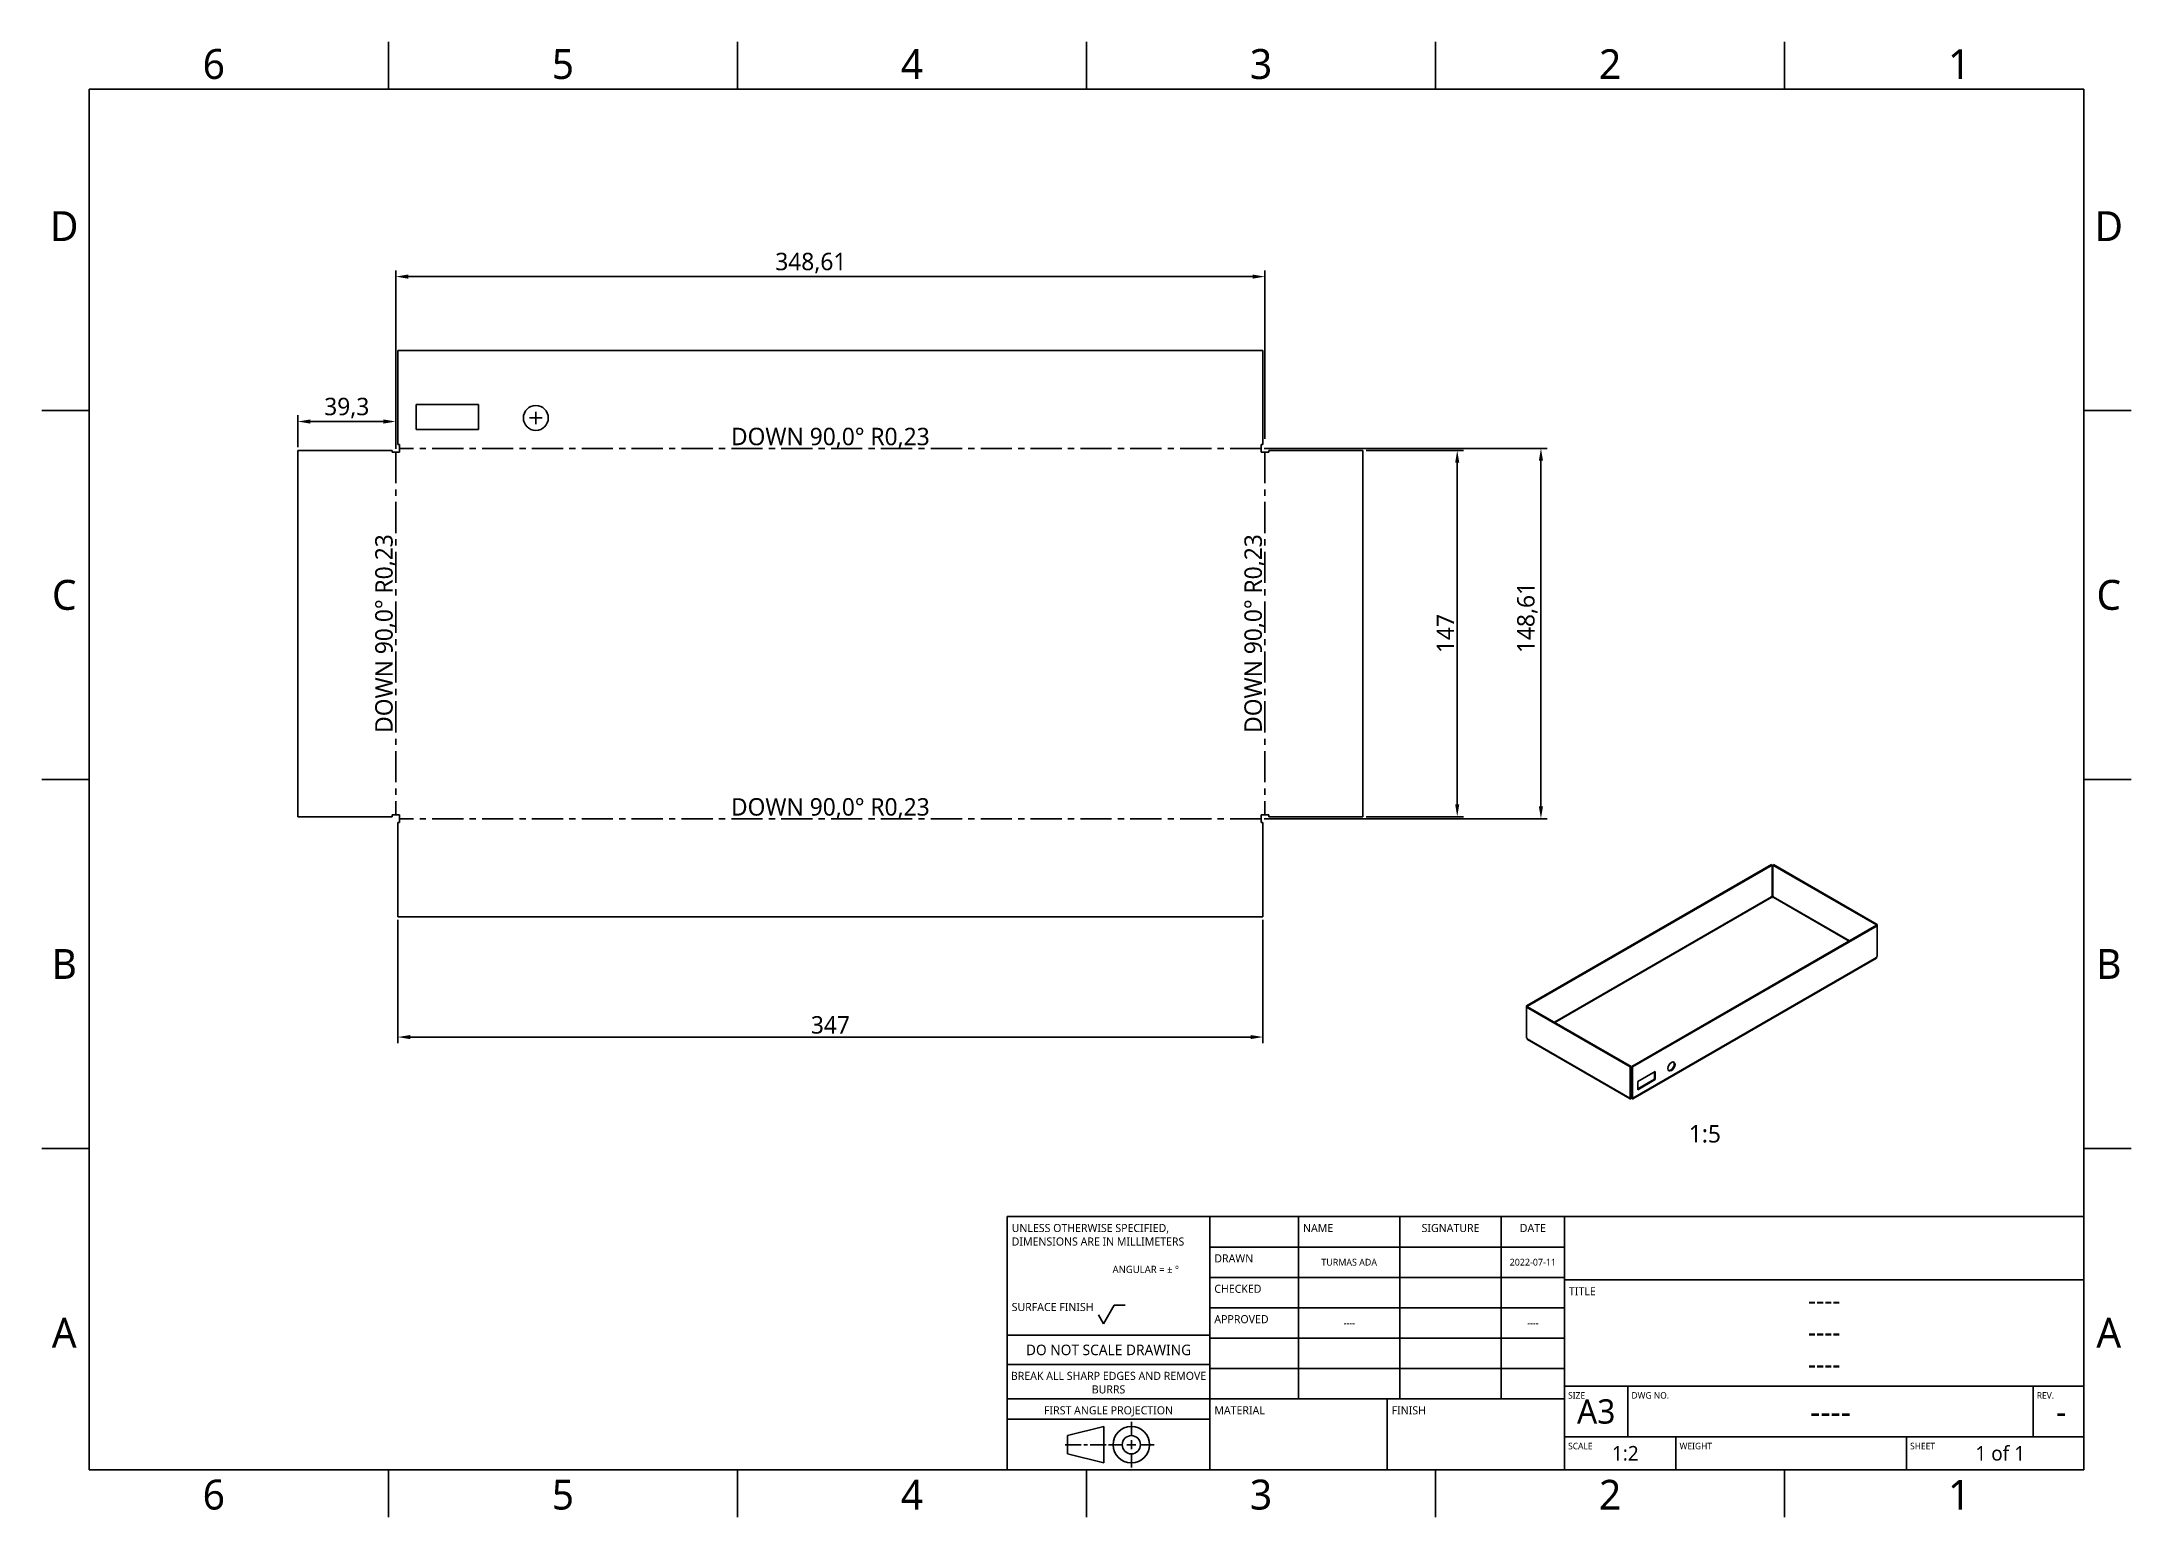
# Model space of a CAD drawing. Extents: x 1 to 420, y 0 to 296.
import ezdxf

# ---------------------------------------------------------------- set-up
doc = ezdxf.new("R2010")
doc.units = 0
doc.header["$LTSCALE"] = 12.7
doc.header["$PDMODE"] = 33
doc.header["$PDSIZE"] = 1
doc.linetypes.add('CENTER', pattern=[0.787402, 0.492126, -0.098425, 0.098425, -0.098425])
doc.layers.get('DEFPOINTS').update_dxf_attribs({"linetype": 'CONTINUOUS'})
for name, color, linetype in [('ANNOTATION_TEXT', 7, 'CONTINUOUS'), ('BORDER_FRAME', 7, 'CONTINUOUS'), ('BORDER_ZONES', 7, 'CONTINUOUS'), ('CENTERMARKS', 7, 'CONTINUOUS'), ('SHEETMETAL_BEND_LINES_DOWN', 7, 'CENTER'), ('TANGENT_LINES', 7, 'CONTINUOUS'), ('TITLE_BLOCK', 7, 'CONTINUOUS'), ('VISIBLE', 7, 'CONTINUOUS')]:
    doc.layers.add(name, color=color, linetype=linetype)
doc.styles.add('ONSHAPE-STANDARD', font='NotoSans-Regular.ttf')
doc.styles.add('ONSHAPE-STANDARD-DIMENSION', font='')
doc.styles.add('ONSHAPE-STANDARD-FIELDS', font='')
doc.styles.add('ONSHAPE-STANDARD-VIEW-LABE', font='NotoSans-Regular.ttf', dxfattribs={"height": 3.5})
doc.styles.get('ONSHAPE-STANDARD-DIMENSION').set_extended_font_data('Noto Sans')
doc.styles.get('ONSHAPE-STANDARD-FIELDS').set_extended_font_data('Noto Sans')
doc.dimstyles.new('ONSHAPE-ISO-25$0', dxfattribs={"dimtxt": 3.5, "dimasz": 2.5, "dimexe": 1.25, "dimexo": 0.625, "dimtad": 1, "dimtxsty": 'ONSHAPE-STANDARD-DIMENSION', "dimcen": 2.5, "dimclrd": 7, "dimclre": 7, "dimclrt": 7, "dimazin": 3, "dimtfac": 1, "dimtmove": 0, "dimatfit": 3})

# ---------------------------------------------------------------- blocks, each defined once
blk = doc.blocks.new('*D1')
at = {"layer": 'ANNOTATION_TEXT', "color": 7}
for p, q in [((72.39, 120.35), (72.39, 95.58)), ((245.89, 120.35), (245.89, 95.58)), ((74.89, 96.83), (243.39, 96.83))]:
    blk.add_line(p, q, dxfattribs=at)
for points in [[(74.89, 97.24), (74.89, 96.41), (72.39, 96.83)], [(243.39, 96.41), (243.39, 97.24), (245.89, 96.83)]]:
    blk.add_solid(points, dxfattribs=at)
at = {"layer": 'DEFPOINTS', "color": 0}
for p in [(72.39, 120.98), (245.89, 120.98), (245.89, 96.83)]:
    blk.add_point(p, dxfattribs=at)
at = {"layer": 'ANNOTATION_TEXT', "color": 7, "insert": (159.14, 99.25), "char_height": 3.5, "attachment_point": 5, "style": 'ONSHAPE-STANDARD-DIMENSION'}
blk.add_mtext('347', dxfattribs=at)
blk = doc.blocks.new('*D2')
at = {"layer": 'ANNOTATION_TEXT', "color": 7}
for p, q in [((266.57, 214.53), (286.09, 214.53)), ((284.84, 212.03), (284.84, 143.53)), ((266.57, 141.03), (286.09, 141.03))]:
    blk.add_line(p, q, dxfattribs=at)
for points in [[(285.26, 212.03), (284.43, 212.03), (284.84, 214.53)], [(284.43, 143.53), (285.26, 143.53), (284.84, 141.03)]]:
    blk.add_solid(points, dxfattribs=at)
at = {"layer": 'DEFPOINTS', "color": 0}
for p in [(265.94, 214.53), (265.94, 141.03), (284.84, 141.03)]:
    blk.add_point(p, dxfattribs=at)
at = {"layer": 'ANNOTATION_TEXT', "color": 7, "insert": (282.47, 177.78), "char_height": 3.5, "attachment_point": 5, "rotation": 90, "style": 'ONSHAPE-STANDARD-DIMENSION'}
blk.add_mtext('147', dxfattribs=at)
blk = doc.blocks.new('*D3')
at = {"layer": 'ANNOTATION_TEXT', "color": 7}
for p, q in [((52.33, 215.16), (52.33, 221.56)), ((69.49, 220.31), (54.83, 220.31)), ((71.99, 214.81), (71.99, 221.56))]:
    blk.add_line(p, q, dxfattribs=at)
for points in [[(54.83, 220.73), (54.83, 219.9), (52.33, 220.31)], [(69.49, 219.9), (69.49, 220.73), (71.99, 220.31)]]:
    blk.add_solid(points, dxfattribs=at)
at = {"layer": 'DEFPOINTS', "color": 0}
for p in [(52.33, 220.31), (52.33, 214.53), (71.99, 214.18)]:
    blk.add_point(p, dxfattribs=at)
at = {"layer": 'ANNOTATION_TEXT', "color": 7, "insert": (62.16, 223.02), "char_height": 3.5, "attachment_point": 5, "style": 'ONSHAPE-STANDARD-DIMENSION'}
blk.add_mtext('39,3', dxfattribs=at)
blk = doc.blocks.new('*D4')
at = {"layer": 'ANNOTATION_TEXT', "color": 7}
for p, q in [((246.16, 214.93), (302.88, 214.93)), ((301.63, 212.43), (301.63, 143.13)), ((246.16, 140.63), (302.88, 140.63))]:
    blk.add_line(p, q, dxfattribs=at)
for points in [[(302.05, 212.43), (301.21, 212.43), (301.63, 214.93)], [(301.21, 143.13), (302.05, 143.13), (301.63, 140.63)]]:
    blk.add_solid(points, dxfattribs=at)
at = {"layer": 'DEFPOINTS', "color": 0}
for p in [(245.54, 214.93), (245.54, 140.63), (301.63, 140.63)]:
    blk.add_point(p, dxfattribs=at)
at = {"layer": 'ANNOTATION_TEXT', "color": 7, "insert": (298.92, 181), "char_height": 3.5, "attachment_point": 5, "rotation": 90, "style": 'ONSHAPE-STANDARD-DIMENSION'}
blk.add_mtext('148,61', dxfattribs=at)
blk = doc.blocks.new('*D5')
at = {"layer": 'ANNOTATION_TEXT', "color": 7}
for p, q in [((71.99, 214.81), (71.99, 250.64)), ((74.49, 249.39), (243.79, 249.39)), ((246.29, 216.81), (246.29, 250.64))]:
    blk.add_line(p, q, dxfattribs=at)
for points in [[(74.49, 249.81), (74.49, 248.97), (71.99, 249.39)], [(243.79, 248.97), (243.79, 249.81), (246.29, 249.39)]]:
    blk.add_solid(points, dxfattribs=at)
at = {"layer": 'DEFPOINTS', "color": 0}
for p in [(246.29, 249.39), (71.99, 214.18), (246.29, 214.18)]:
    blk.add_point(p, dxfattribs=at)
at = {"layer": 'ANNOTATION_TEXT', "color": 7, "insert": (155.22, 252.1), "char_height": 3.5, "attachment_point": 5, "style": 'ONSHAPE-STANDARD-DIMENSION'}
blk.add_mtext('348,61', dxfattribs=at)

msp = doc.modelspace()

# ---------------------------------------------------------------- linework, layer by layer
at = {"layer": 'BORDER_FRAME'}
for p, q in [((10.5, 10), (10.5, 287)), ((10.5, 287), (410.5, 287)), ((410.5, 287), (410.5, 10)), ((410.5, 10), (10.5, 10))]:
    msp.add_line(p, q, dxfattribs=at)
at = {"layer": 'BORDER_ZONES'}
for p, q in [((70.5, 287), (70.5, 296.5)), ((140.5, 287), (140.5, 296.5)), ((210.5, 287), (210.5, 296.5)), ((280.5, 287), (280.5, 296.5)), ((350.5, 287), (350.5, 296.5)), ((10.5, 222.5), (1, 222.5)), ((410.5, 222.5), (420, 222.5)), ((10.5, 148.5), (1, 148.5)), ((410.5, 148.5), (420, 148.5)), ((10.5, 74.5), (1, 74.5)), ((410.5, 74.5), (420, 74.5)), ((70.5, 10), (70.5, 0.5)), ((140.5, 10), (140.5, 0.5)), ((210.5, 10), (210.5, 0.5)), ((280.5, 10), (280.5, 0.5)), ((350.5, 10), (350.5, 0.5))]:
    msp.add_line(p, q, dxfattribs=at)
at = {"layer": 'CENTERMARKS', "linetype": 'CONTINUOUS'}
for p, q in [((100.074, 219.7861), (100.074, 222.2861)), ((98.824, 221.0361), (101.324, 221.0361))]:
    msp.add_line(p, q, dxfattribs=at)
at = {"layer": 'SHEETMETAL_BEND_LINES_DOWN'}
for p, q in [((71.9854, 214.1841), (71.9854, 141.38)), ((245.5395, 214.9341), (72.7354, 214.9341)), ((246.2895, 214.1841), (246.2895, 141.38)), ((245.5395, 140.63), (72.7354, 140.63))]:
    msp.add_line(p, q, dxfattribs=at)
at = {"layer": 'TANGENT_LINES'}
for p, q in [((304.3199, 99.7989), (347.8825, 124.9498)), ((304.385, 99.7614), (347.9151, 124.8935)), ((363.4341, 116.0913), (348.1883, 124.8935)), ((363.4991, 116.1289), (348.2208, 124.9498)), ((320.078, 84.5652), (368.9543, 112.784)), ((319.4568, 84.5652), (298.8647, 96.4541)), ((319.5983, 84.6469), (319.4568, 84.5652)), ((319.6308, 84.6281), (319.5983, 84.6469)), ((319.6308, 84.4648), (319.6308, 84.6281)), ((319.904, 84.6281), (319.9365, 84.6469)), ((319.904, 84.6281), (319.904, 84.4648)), ((320.078, 84.5652), (319.9365, 84.6469))]:
    msp.add_line(p, q, dxfattribs=at)
at = {"layer": 'TITLE_BLOCK'}
for p, q in [((194.6, 10), (194.6, 60.8)), ((194.6, 60.8), (235.24, 60.8)), ((235.24, 10), (235.24, 60.8)), ((235.24, 60.8), (306.36, 60.8)), ((253.02, 24.224), (253.02, 60.8)), ((273.34, 24.224), (273.34, 60.8)), ((293.66, 24.224), (293.66, 60.8)), ((306.36, 10), (306.36, 60.8)), ((306.36, 60.8), (410.5, 60.8)), ((235.24, 54.704), (306.36, 54.704)), ((235.24, 48.608), (306.36, 48.608)), ((306.36, 48.1), (410.5, 48.1)), ((213.904, 39.3298), (216.0376, 43.0253)), ((216.0376, 43.0253), (218.2728, 43.0253)), ((235.24, 42.512), (306.36, 42.512)), ((212.888, 41.0896), (213.904, 39.3298)), ((194.6, 37.0256), (235.24, 37.0256)), ((235.24, 36.416), (306.36, 36.416)), ((194.6, 31.1328), (235.24, 31.1328)), ((235.24, 30.32), (306.36, 30.32)), ((306.36, 26.764), (410.5, 26.764)), ((319.06, 16.604), (319.06, 26.764)), ((400.34, 16.604), (400.34, 26.764)), ((194.6, 24.224), (235.24, 24.224)), ((235.24, 24.224), (306.36, 24.224)), ((270.8, 10), (270.8, 24.224)), ((194.6, 20.16), (235.24, 20.16)), ((214.0056, 18.697), (206.6904, 16.8682)), ((206.6904, 16.8682), (206.6904, 13.2106)), ((214.0056, 11.3818), (214.0056, 18.697)), ((219.492, 16.8682), (219.492, 19.6114)), ((209.4336, 15.0394), (206.2332, 15.0394)), ((206.6904, 13.2106), (214.0056, 11.3818)), ((210.7138, 15.0394), (209.9822, 15.0394)), ((211.2624, 15.0394), (214.4628, 15.0394)), ((217.6632, 15.0394), (214.92, 15.0394)), ((220.4064, 15.0394), (218.5776, 15.0394)), ((219.492, 15.9538), (219.492, 14.125)), ((219.492, 13.2106), (219.492, 10.4674)), ((221.3208, 15.0394), (224.064, 15.0394)), ((306.36, 16.604), (410.5, 16.604)), ((328.712, 10), (328.712, 16.604)), ((374.94, 10), (374.94, 16.604)), ((194.6, 10), (235.24, 10))]:
    msp.add_line(p, q, dxfattribs=at)
for radius in [3.6576, 1.8288]:
    msp.add_circle((219.492, 15.0394), radius, dxfattribs=at)
at = {"layer": 'VISIBLE'}
for p, q in [((72.3875, 234.5861), (72.3875, 215.6841)), ((72.3875, 234.5861), (245.8875, 234.5861)), ((245.8875, 215.6841), (245.8875, 234.5861)), ((88.6074, 223.7361), (76.1074, 223.7361)), ((76.1074, 223.7361), (76.1074, 218.7361)), ((88.6074, 223.7361), (88.6074, 218.7361)), ((88.6074, 218.7361), (76.1074, 218.7361)), ((52.3334, 214.532), (71.2354, 214.532)), ((52.3334, 214.532), (52.3334, 141.032)), ((71.2354, 214.532), (71.2354, 214.1841)), ((71.2354, 214.1841), (71.7184, 214.1841)), ((71.7184, 214.1841), (72.2525, 214.1841)), ((72.2525, 214.1841), (72.7354, 214.1841)), ((72.3875, 215.6841), (72.7354, 215.6841)), ((72.7354, 215.6841), (72.7354, 215.2011)), ((72.7354, 214.667), (72.7354, 215.2011)), ((72.7354, 214.1841), (72.7354, 214.667)), ((245.5395, 215.6841), (245.8875, 215.6841)), ((245.5395, 215.2011), (245.5395, 215.6841)), ((245.5395, 215.2011), (245.5395, 214.667)), ((245.5395, 214.667), (245.5395, 214.1841)), ((245.5395, 214.1841), (246.0225, 214.1841)), ((246.0225, 214.1841), (246.5565, 214.1841)), ((246.5565, 214.1841), (247.0395, 214.1841)), ((247.0395, 214.1841), (247.0395, 214.532)), ((247.0395, 214.532), (265.9415, 214.532)), ((265.9415, 214.532), (265.9415, 141.032)), ((52.3334, 141.032), (71.2354, 141.032)), ((71.7184, 141.38), (71.2354, 141.38)), ((71.2354, 141.38), (71.2354, 141.032)), ((72.2525, 141.38), (71.7184, 141.38)), ((72.7354, 141.38), (72.2525, 141.38)), ((72.3875, 139.88), (72.7354, 139.88)), ((72.3875, 120.978), (72.3875, 139.88)), ((72.7354, 140.897), (72.7354, 141.38)), ((72.7354, 140.363), (72.7354, 140.897)), ((72.7354, 139.88), (72.7354, 140.363)), ((246.0225, 141.38), (245.5395, 141.38)), ((245.5395, 141.38), (245.5395, 140.897)), ((245.5395, 140.897), (245.5395, 140.363)), ((245.5395, 140.363), (245.5395, 139.88)), ((245.5395, 139.88), (245.8875, 139.88)), ((245.8875, 139.88), (245.8875, 120.978)), ((246.5565, 141.38), (246.0225, 141.38)), ((247.0395, 141.38), (246.5565, 141.38)), ((247.0395, 141.032), (247.0395, 141.38)), ((247.0395, 141.032), (265.9415, 141.032)), ((298.7663, 103.087), (347.8395, 131.4194)), ((298.9077, 103.0053), (347.981, 131.3378)), ((347.981, 131.3378), (347.8395, 131.4194)), ((347.981, 125.1644), (347.981, 131.3378)), ((348.1224, 131.3378), (348.2638, 131.4194)), ((368.9113, 119.3353), (348.1224, 131.3378)), ((348.1224, 125.1644), (348.1224, 131.3378)), ((369.0527, 119.4169), (348.2638, 131.4194)), ((347.8825, 125.1076), (347.981, 125.1644)), ((347.8825, 124.9498), (347.8825, 125.1076)), ((348.0517, 124.8146), (347.9151, 124.8935)), ((348.1883, 124.8935), (348.0517, 124.8146)), ((348.1224, 125.1644), (348.2208, 125.1076)), ((348.2208, 125.1076), (348.2208, 124.9498)), ((72.3875, 120.978), (245.8875, 120.978)), ((319.8381, 90.9212), (368.9113, 119.2536)), ((319.9795, 90.8395), (369.0527, 119.172)), ((368.9113, 119.3353), (369.0527, 119.4169)), ((368.9113, 119.2536), (368.9113, 119.3353)), ((368.9113, 119.2536), (369.0527, 119.172)), ((369.0527, 119.172), (369.0527, 119.4169)), ((369.0527, 112.9986), (369.0527, 119.172)), ((320.027, 84.4526), (368.9034, 112.6714)), ((368.9543, 112.9418), (369.0527, 112.9986)), ((368.9543, 112.784), (368.9543, 112.9418)), ((298.9077, 103.0053), (298.7663, 103.087)), ((298.7663, 103.087), (298.7663, 102.842)), ((298.9077, 102.9237), (298.7663, 102.842)), ((319.5553, 90.8395), (298.7663, 102.842)), ((298.7663, 102.842), (298.7663, 96.6687)), ((298.9077, 103.0053), (298.9077, 102.9237)), ((319.6967, 90.9212), (298.9077, 102.9237)), ((298.8647, 96.6118), (298.7663, 96.6687)), ((298.8647, 96.4541), (298.8647, 96.6118)), ((298.9157, 96.3415), (319.5078, 84.4526)), ((319.6967, 90.9212), (319.5553, 90.8395)), ((319.5553, 90.8395), (319.5553, 84.6662)), ((319.6967, 90.9212), (319.6967, 84.7478)), ((319.8381, 90.9212), (319.8381, 84.7478)), ((319.8381, 90.9212), (319.9795, 90.8395)), ((319.9795, 90.8395), (319.9795, 84.6662)), ((324.5672, 89.9446), (321.0317, 87.9034)), ((324.4258, 88.3933), (321.0317, 86.4337)), ((324.5672, 88.3116), (321.0317, 86.2704)), ((324.4258, 89.863), (324.4258, 88.3933)), ((324.4258, 88.3933), (324.5672, 88.3116)), ((324.5672, 89.9446), (324.5672, 88.3116)), ((319.5553, 84.6662), (319.4568, 84.723)), ((319.4568, 84.723), (319.4568, 84.5652)), ((319.5553, 84.6662), (319.6967, 84.7478)), ((319.5983, 84.691), (319.5983, 84.6469)), ((319.6308, 84.6281), (319.7674, 84.707)), ((319.6308, 84.4648), (319.7674, 84.5437)), ((319.7674, 84.5437), (319.7674, 84.707)), ((319.7674, 84.707), (319.904, 84.6281)), ((319.7674, 84.5437), (319.904, 84.4648)), ((319.8381, 84.7478), (319.9795, 84.6662)), ((319.9365, 84.6469), (319.9365, 84.691)), ((319.9795, 84.6662), (320.078, 84.723)), ((320.078, 84.723), (320.078, 84.5652)), ((321.0317, 87.9034), (321.0317, 86.2704))]:
    msp.add_line(p, q, dxfattribs=at)
msp.add_circle((100.074, 221.0361), 2.5, dxfattribs=at)
at = {"layer": 'VISIBLE', "extrusion": (0, 0, -1)}
for centre, major_axis, start_param, end_param in [((347.9151, 124.931), (-0.023, 0.0398), 3.92699082, 5.49778714), ((348.1883, 124.931), (-0.023, -0.0398), 3.92699082, 5.49778714), ((368.7804, 112.8845), (-0.123, 0.213), 2.35619449, 3.14159265), ((299.0387, 96.5545), (-0.123, -0.213), 0, 0.78539816)]:
    msp.add_ellipse(centre, major_axis=major_axis, ratio=0.57735027, start_param=start_param, end_param=end_param, dxfattribs=at)
at = {"layer": 'VISIBLE'}
msp.add_ellipse((327.8105, 90.9353), major_axis=(0.5, 0.866), ratio=0.57735027, dxfattribs=at)
for centre, major_axis, start_param, end_param in [((327.669, 91.017), (0.5, 0.866), 3.28348971, 6.14128825), ((319.6308, 84.6657), (0.123, 0.213), 2.35619449, 3.92699082), ((319.6308, 84.6657), (0.023, 0.0398), 2.35619449, 3.92699082), ((319.904, 84.6657), (0.023, -0.0398), 5.49778714, 7.06858347), ((319.904, 84.6657), (0.123, -0.213), 5.49778714, 7.06858347)]:
    msp.add_ellipse(centre, major_axis=major_axis, ratio=0.57735027, start_param=start_param, end_param=end_param, dxfattribs=at)

# ---------------------------------------------------------------- texts
at = {"layer": 'ANNOTATION_TEXT', "color": 7, "char_height": 3.5, "attachment_point": 2}
for s, insert, style in [('{\\fNoto Sans;DOWN 90,0° R0,23}', (159.1375, 219.0591), 'ONSHAPE-STANDARD-DIMENSION'), ('{\\fNoto Sans;DOWN 90,0° R0,23}', (159.1375, 144.755), 'ONSHAPE-STANDARD-DIMENSION'), (' 1:5', (333.9095, 79.1768), 'ONSHAPE-STANDARD-VIEW-LABE')]:
    msp.add_mtext(s, dxfattribs=dict(at, insert=insert, style=style))
at = {"layer": 'ANNOTATION_TEXT', "color": 7, "char_height": 3.5, "attachment_point": 2, "rotation": 90, "style": 'ONSHAPE-STANDARD-DIMENSION'}
for insert in [(67.8604, 177.782), (242.1645, 177.782)]:
    msp.add_mtext('{\\fNoto Sans;DOWN 90,0° R0,23}', dxfattribs=dict(at, insert=insert))
at = {"layer": 'BORDER_ZONES', "char_height": 6, "attachment_point": 5, "style": 'ONSHAPE-STANDARD'}
for s, insert in [('6', (35.5, 292)), ('5', (105.5, 292)), ('4', (175.5, 292)), ('3', (245.5, 292)), ('2', (315.5, 292)), ('1', (385.5, 292)), ('D', (5.5, 259.5)), ('D', (415.5, 259.5)), ('C', (5.5, 185.5)), ('C', (415.5, 185.5)), ('B', (5.5, 111.5)), ('B', (415.5, 111.5)), ('A', (5.5, 37.5)), ('A', (415.5, 37.5)), ('6', (35.5, 5)), ('5', (105.5, 5)), ('4', (175.5, 5)), ('3', (245.5, 5)), ('2', (315.5, 5)), ('1', (385.5, 5))]:
    msp.add_mtext(s, dxfattribs=dict(at, insert=insert))
at = {"layer": 'TITLE_BLOCK'}
for s, insert, char_height, width, attachment_point, style in [('UNLESS OTHERWISE SPECIFIED, DIMENSIONS ARE IN MILLIMETERS', (195.4941, 59.337), 1.6256, 39.8272, 1, 'ONSHAPE-STANDARD'), ('NAME', (253.9141, 59.337), 1.6256, 19.9136, 1, 'ONSHAPE-STANDARD'), ('SIGNATURE', (283.5, 59.337), 1.6256, 19.9136, 2, 'ONSHAPE-STANDARD'), ('DATE', (300.01, 59.337), 1.6256, 12.446, 2, 'ONSHAPE-STANDARD'), ('^JANGULAR = ± °^J', (215.7247, 53.3873), 1.46304, 19.9136, 1, 'ONSHAPE-STANDARD'), ('DRAWN', (236.1341, 53.241), 1.6256, 17.4244, 1, 'ONSHAPE-STANDARD'), ('TURMAS ADA', (263.18, 51.656), 1.3655, 20.32, 5, 'ONSHAPE-STANDARD-FIELDS'), ('2022-07-11', (300.01, 51.656), 1.3655, 12.7, 5, 'ONSHAPE-STANDARD-FIELDS'), ('CHECKED', (236.1341, 47.145), 1.6256, 17.4244, 1, 'ONSHAPE-STANDARD'), ('TITLE', (307.2541, 46.637), 1.6256, 12.446, 1, 'ONSHAPE-STANDARD'), ('SURFACE FINISH', (195.4941, 43.4874), 1.6256, 19.9136, 1, 'ONSHAPE-STANDARD'), ('----', (358.43, 44.036), 3.90144, 93.98, 5, 'ONSHAPE-STANDARD-FIELDS'), ('APPROVED', (236.1341, 41.049), 1.6256, 17.4244, 1, 'ONSHAPE-STANDARD'), ('----', (263.18, 39.464), 1.3655, 20.32, 5, 'ONSHAPE-STANDARD-FIELDS'), ('----', (300.01, 39.464), 1.3655, 12.7, 5, 'ONSHAPE-STANDARD-FIELDS'), ('DO NOT SCALE DRAWING', (214.92, 35.1236), 2.11328, 39.8272, 2, 'ONSHAPE-STANDARD'), ('----', (358.43, 37.6352), 3.90144, 93.98, 5, 'ONSHAPE-STANDARD-FIELDS'), ('BREAK ALL SHARP EDGES AND REMOVE BURRS', (214.92, 29.6698), 1.6256, 39.8272, 2, 'ONSHAPE-STANDARD'), ('----', (358.43, 31.2344), 3.90144, 93.98, 5, 'ONSHAPE-STANDARD-FIELDS'), ('SIZE', (307.0753, 25.5936), 1.30048, 12.446, 1, 'ONSHAPE-STANDARD'), ('DWG NO.', (319.7753, 25.5936), 1.30048, 79.6544, 1, 'ONSHAPE-STANDARD'), ('REV.', (401.0553, 25.5936), 1.30048, 9.9568, 1, 'ONSHAPE-STANDARD'), ('FIRST ANGLE PROJECTION', (214.92, 22.761), 1.6256, 39.8272, 2, 'ONSHAPE-STANDARD'), ('MATERIAL', (236.1341, 22.761), 1.6256, 34.8488, 1, 'ONSHAPE-STANDARD'), ('FINISH', (271.6941, 22.761), 1.6256, 34.8488, 1, 'ONSHAPE-STANDARD'), ('A3', (312.71, 21.684), 4.8768, 12.7, 5, 'ONSHAPE-STANDARD-FIELDS'), ('----', (359.7, 21.684), 4.8768, 81.28, 5, 'ONSHAPE-STANDARD-FIELDS'), ('-', (405.928, 21.684), 4.8768, 9.144, 5, 'ONSHAPE-STANDARD-FIELDS'), ('SCALE', (307.0753, 15.4336), 1.30048, 21.90496, 1, 'ONSHAPE-STANDARD'), ('1:2', (318.552, 13.302), 2.92608, 20.32, 5, 'ONSHAPE-STANDARD-FIELDS'), ('WEIGHT', (329.4273, 15.4336), 1.30048, 45.30344, 1, 'ONSHAPE-STANDARD'), ('SHEET', (375.6553, 15.4336), 1.30048, 34.8488, 1, 'ONSHAPE-STANDARD'), ('1 of 1', (393.736, 13.302), 2.92608, 33.528, 5, 'ONSHAPE-STANDARD-FIELDS')]:
    msp.add_mtext(s, dxfattribs=dict(at, insert=insert, char_height=char_height, width=width, attachment_point=attachment_point, style=style))

# ---------------------------------------------------------------- dimensions: what is measured, and where the dimension line sits
at = {"layer": 'ANNOTATION_TEXT'}
for base, p2, picture, middle in [((246.2895, 249.3915), (246.2895, 214.1841), '*D5', (155.2156, 249.3915)), ((52.3334, 220.3119), (52.3334, 214.532), '*D3', (62.1594, 220.3119))]:
    dim = msp.add_linear_dim(base=base, p1=(71.9854, 214.1841), p2=p2, dimstyle='ONSHAPE-ISO-25$0', override={"dimlfac": 2, "dimpost": ''}, dxfattribs=at)
    dim.commit()
    dim.dimension.update_dxf_attribs({"geometry": picture, "text_midpoint": middle, "dimtype": 160})
for base, p1, p2, angle, picture, middle, dimtype in [((301.6287, 140.63), (245.5395, 214.9341), (245.5395, 140.63), 90, '*D4', (301.6287, 181.0019), 160), ((284.8425, 141.032), (265.9415, 214.532), (265.9415, 141.032), 270, '*D2', (284.8425, 177.782), 161), ((245.8875, 96.8283), (72.3875, 120.978), (245.8875, 120.978), 0, '*D1', (159.1375, 96.8283), 161)]:
    dim = msp.add_linear_dim(base=base, p1=p1, p2=p2, angle=angle, dimstyle='ONSHAPE-ISO-25$0', override={"dimlfac": 2, "dimpost": ''}, dxfattribs=at)
    dim.commit()
    dim.dimension.update_dxf_attribs({"geometry": picture, "text_midpoint": middle, "dimtype": dimtype})

doc.saveas('drawing.dxf')
